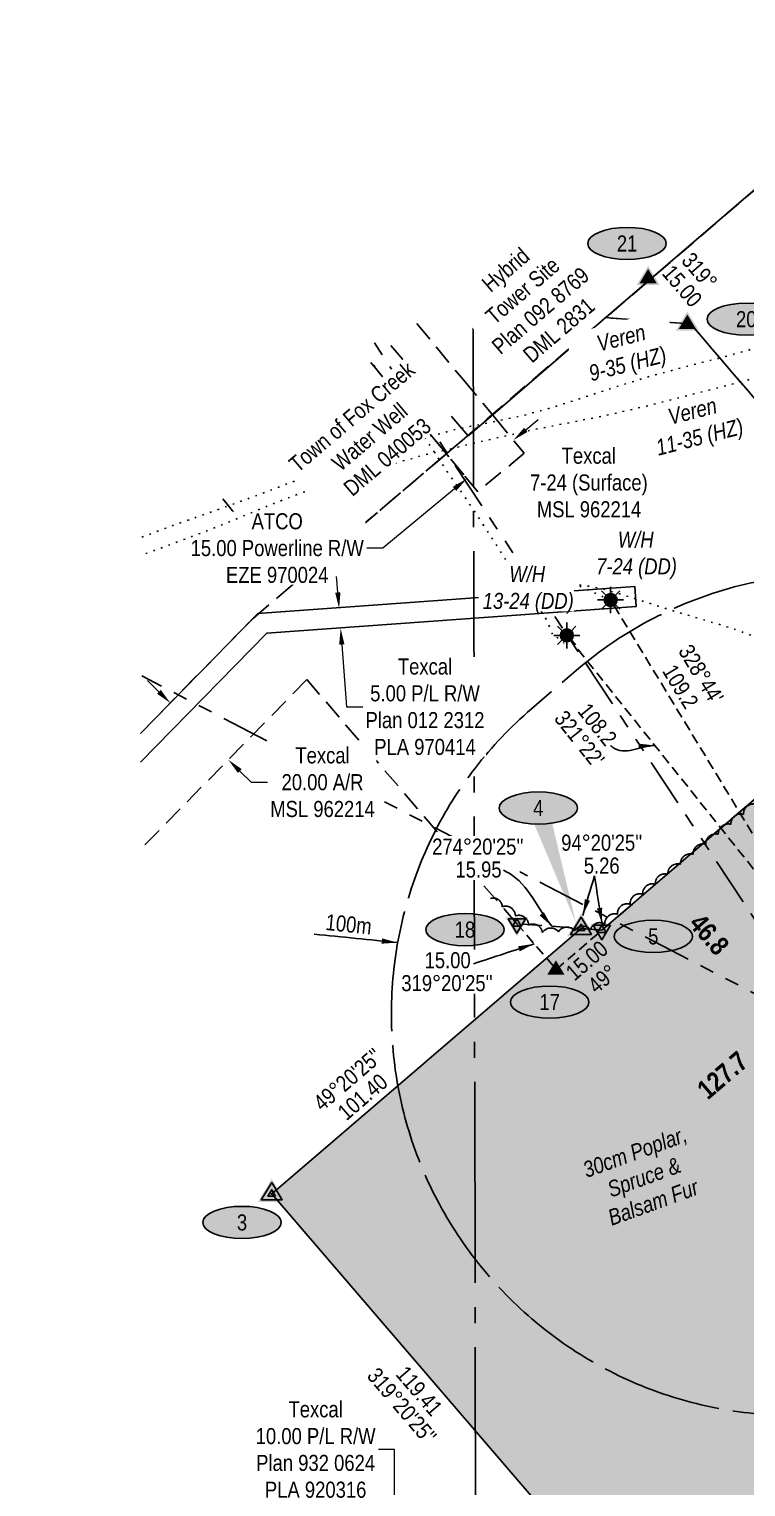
# Model space of a CAD drawing. Extents: x 9800 to 994249, y 5784337 to 6132765.
# Drawn here: x 510574 to 511019, y 6024607 to 6025514 of the extents above; entities that cross this region are included whole.
import ezdxf
from ezdxf.enums import TextEntityAlignment as Align

# ---------------------------------------------------------------- set-up
doc = ezdxf.new("R2010")
doc.units = 0
doc.header["$LTSCALE"] = 5
doc.header["$PDSIZE"] = 0.5
for name, pattern in [('0', [1, 1, 0]), ('foc-ACCESSROAD', [3.75, 2.5, -1.25]), ('foc-BUFFER', [16.75, 15, -1.75]), ('foc-DOT', [1, 0.2, -0.8]), ('foc-DRILLPATH', [14.75, 6, -1.75, 1.75, -1.75, 1.75, -1.75]), ('foc-FLOWLINE', [3.75, 2.5, -1.25]), ('foc-QUARTERLINE', [33, 25, -3, 2, -3]), ('foc-TIELINE', [1.875, 1.25, -0.625])]:
    doc.linetypes.add(name, pattern=pattern)
doc.layers.get('Defpoints').update_dxf_attribs({"color": 9})
for name, color, linetype in [('ABADATA-DRILL', 8, 'foc-DOT'), ('ABADATA-DRILL-T', 8, 'Continuous'), ('AUX-BUFFER', 7, 'foc-BUFFER'), ('C-WS', 13, 'foc-ACCESSROAD'), ('DETAIL-HZ-Existing', 8, 'foc-DOT'), ('DRILL-T', 8, 'Continuous'), ('F-EZE', 190, 'foc-FLOWLINE'), ('F-RW', 190, 'Continuous'), ('F-WS', 190, 'foc-ACCESSROAD'), ('L-BD', 7, 'Continuous'), ('L-MON', 1, 'Continuous'), ('L-SECQ', 8, 'foc-QUARTERLINE'), ('L-TIE', 7, 'foc-TIELINE'), ('P-ELEVATION', 7, 'Continuous'), ('P-PDRILLPATH', 12, 'foc-DRILLPATH'), ('P-PROPOSED', 10, 'Continuous'), ('P-PROPOSED-H', 21, 'Continuous'), ('P-STATION', 7, 'Continuous'), ('T-BUSH', 110, '0'), ('T-BUSH-T', 110, 'Continuous'), ('T-TIE', 201, 'foc-TIELINE')]:
    doc.layers.add(name, color=color, linetype=linetype)
for name, color, linetype, lineweight in [('F-AR-T', 190, 'Continuous', 9), ('F-EZE-T', 190, 'Continuous', 9), ('F-RW-T', 190, 'Continuous', 9), ('T-TIE-T', 201, 'Continuous', 18)]:
    doc.layers.add(name, color=color, linetype=linetype, lineweight=lineweight)
doc.styles.add('80', font='ARIALN.TTF', dxfattribs={"height": 10})
doc.styles.add('80CG', font='ARIALN.TTF', dxfattribs={"height": 10})
doc.styles.add('80L', font='ARIALN.TTF', dxfattribs={"height": 10})
doc.styles.add('80LS', font='ARIALNI.TTF', dxfattribs={"height": 10})
doc.styles.add('BOLD', font='ARIALNB.TTF')
doc.dimstyles.new('CG2011', dxfattribs={"dimscale": 5, "dimtxt": 9, "dimasz": 2, "dimexe": 0.2, "dimexo": 0.0625, "dimgap": 0.5, "dimtad": 0, "dimtih": 1, "dimtoh": 1, "dimzin": 0, "dimdsep": 46, "dimtxsty": '80CG', "dimcen": 0.1, "dimse1": 1, "dimse2": 1, "dimclrd": 256, "dimclrt": 256, "dimaunit": 1, "dimadec": 4, "dimazin": 0, "dimtfac": 0.06, "dimtofl": 0, "dimtmove": 0, "dimatfit": 1, "dimfxl": 0.2, "dimtolj": 1, "dimtzin": 0, "dimlwd": -1, "dimarcsym": 0})
doc.dimstyles.new('Compass 5 000', dxfattribs={"dimscale": 5, "dimtxt": 9, "dimasz": 2, "dimexe": 0.2, "dimexo": 0.0625, "dimgap": 0.5, "dimtad": 0, "dimtih": 1, "dimtoh": 1, "dimzin": 0, "dimdsep": 46, "dimtxsty": '80CG', "dimcen": 0.1, "dimse1": 1, "dimse2": 1, "dimclrd": 256, "dimclrt": 256, "dimaunit": 1, "dimadec": 4, "dimazin": 0, "dimtfac": 0.06, "dimtofl": 0, "dimtmove": 0, "dimatfit": 1, "dimfxl": 0.2, "dimtolj": 1, "dimtzin": 0, "dimlwd": -1, "dimarcsym": 0})

# ---------------------------------------------------------------- blocks, each defined once
blk = doc.blocks.new('GAS')
h = blk.add_hatch(color=255)
h.dxf.hatch_style = 1
edge = h.paths.add_edge_path()
edge.add_arc((0, 0), 0.9, 0, 360)
for p, q in [((-0.81, 0), (-1.62, 0)), ((-0.57, 0.57), (-1.14, 1.14)), ((0, 0.81), (0, 1.62)), ((0.57, 0.57), (1.14, 1.14)), ((1.62, 0), (0.81, 0)), ((-0.57, -0.57), (-1.14, -1.14)), ((0, -0.81), (0, -1.62)), ((1.14, -1.14), (0.57, -0.57))]:
    blk.add_line(p, q)
blk.add_circle((0, 0), 0.8)
blk = doc.blocks.new('*D562')
at = {"layer": 'Defpoints', "color": 0, "transparency": 16777216}
for p in [(510697.86, 6025059.18), (510574.11, 6025004.88), (510610.1, 6024969.61)]:
    blk.add_point(p, dxfattribs=at)
at = {"layer": 'F-AR-T', "transparency": 16777216}
for p, q in [((510654.73, 6025101.45), (510647.59, 6025108.44)), ((510705.01, 6025052.18), (510712.15, 6025045.18)), ((510712.15, 6025045.18), (510722.15, 6025045.18))]:
    blk.add_line(p, q, dxfattribs=at)
for points in [[(510655.9, 6025102.64), (510653.56, 6025100.26), (510661.87, 6025094.45)], [(510706.17, 6025053.37), (510703.84, 6025050.99), (510697.86, 6025059.18)]]:
    blk.add_solid(points, dxfattribs=at)
at = {"layer": 'F-AR-T', "transparency": 16777216, "insert": (510756.42, 6025045.18), "char_height": 10, "attachment_point": 5, "style": '80CG', "bg_fill": 3, "box_fill_scale": 1.1, "bg_fill_color": 256, "bg_fill_true_color": 13158600, "bg_fill_transparency": 0}
blk.add_mtext('\\A1;Texcal\\P20.00 A/R\\PMSL 962214', dxfattribs=at)
blk = doc.blocks.new('*D563')
at = {"layer": 'Defpoints', "color": 0, "transparency": 16777216}
for p in [(510756.85, 6025400.65), (510727.97, 6025376.72), (510846.14, 6025234.02)]:
    blk.add_point(p, dxfattribs=at)
at = {"layer": 'F-EZE-T', "transparency": 16777216}
for p, q in [((510882.73, 6025264.32), (510890.43, 6025270.7)), ((510838.44, 6025227.64), (510793.89, 6025190.75)), ((510793.89, 6025190.75), (510783.89, 6025190.75))]:
    blk.add_line(p, q, dxfattribs=at)
for points in [[(510881.67, 6025265.6), (510883.79, 6025263.04), (510875.03, 6025257.94)], [(510837.38, 6025228.92), (510839.5, 6025226.36), (510846.14, 6025234.02)]]:
    blk.add_solid(points, dxfattribs=at)
at = {"layer": 'F-EZE-T', "transparency": 16777216, "insert": (510728.25, 6025190.75), "char_height": 10, "attachment_point": 5, "style": '80CG', "bg_fill": 3, "box_fill_scale": 1.1, "bg_fill_color": 256, "bg_fill_true_color": 13158600, "bg_fill_transparency": 0}
blk.add_mtext('\\A1;\\A1;ATCO\\P15.00 Powerline R/W\\PEZE 970024', dxfattribs=at)
blk = doc.blocks.new('*D570')
at = {"layer": 'Defpoints', "color": 0, "transparency": 16777216}
for p in [(510749.04, 6024550.55), (510801.26, 6024550.57), (510749.05, 6024525.57)]:
    blk.add_point(p, dxfattribs=at)
at = {"layer": 'F-RW-T', "transparency": 16777216}
for p, q in [((510801.23, 6024630.2), (510791.23, 6024630.2)), ((510801.25, 6024560.57), (510801.23, 6024630.2)), ((510801.27, 6024515.59), (510801.27, 6024505.59))]:
    blk.add_line(p, q, dxfattribs=at)
for points in [[(510802.92, 6024560.57), (510799.59, 6024560.57), (510801.26, 6024550.57)], [(510802.94, 6024515.59), (510799.6, 6024515.59), (510801.27, 6024525.59)]]:
    blk.add_solid(points, dxfattribs=at)
at = {"layer": 'F-RW-T', "transparency": 16777216, "insert": (510752.14, 6024630.2), "char_height": 10, "attachment_point": 5, "style": '80CG', "bg_fill": 3, "box_fill_scale": 1.1, "bg_fill_color": 256, "bg_fill_true_color": 13158600, "bg_fill_transparency": 0}
blk.add_mtext('\\A1;Texcal\\P10.00 P/L R/W\\PPlan 932 0624\\PPLA 920316', dxfattribs=at)
blk = doc.blocks.new('*D571')
at = {"layer": 'Defpoints', "color": 0, "transparency": 16777216}
for p in [(510862.7, 6025160.65), (510863.66, 6025148.2), (510767.65, 6025140.82)]:
    blk.add_point(p, dxfattribs=at)
at = {"layer": 'F-RW-T', "transparency": 16777216}
for p, q in [((510765.93, 6025163.24), (510765.16, 6025173.21)), ((510768.42, 6025130.85), (510771.4, 6025092.11)), ((510771.4, 6025092.11), (510781.4, 6025092.11))]:
    blk.add_line(p, q, dxfattribs=at)
for points in [[(510767.59, 6025163.36), (510764.27, 6025163.11), (510766.7, 6025153.27)], [(510770.08, 6025130.97), (510766.76, 6025130.72), (510767.65, 6025140.82)]]:
    blk.add_solid(points, dxfattribs=at)
at = {"layer": 'F-RW-T', "transparency": 16777216, "insert": (510820.1, 6025092.11), "char_height": 10, "attachment_point": 5, "style": '80CG', "bg_fill": 3, "box_fill_scale": 1.1, "bg_fill_color": 256, "bg_fill_true_color": 13158600, "bg_fill_transparency": 0}
blk.add_mtext('\\A1;Texcal\\P5.00 P/L R/W\\PPlan 012 2312\\PPLA 970414', dxfattribs=at)
blk = doc.blocks.new('we')
at = {"layer": 'P-ELEVATION'}
h = blk.add_hatch(color=111, dxfattribs=at)
h.dxf.hatch_style = 1
edge = h.paths.add_edge_path()
edge.add_ellipse((0, 0), major_axis=(-24.38, 0), ratio=0.410256, start_angle=0, end_angle=360)
at = {"layer": 'P-ELEVATION', "color": 7, "flags": 128}
blk.add_lwpolyline([(0, 0, 12.5, 0, 0), (-12.42, -6.43, 0, 0, 0)], format="xyseb", dxfattribs=at)
at = {"layer": 'P-ELEVATION', "color": 7}
blk.add_ellipse((0, 0), major_axis=(-24.38, 0), ratio=0.410256, dxfattribs=at)
at = {"layer": 'P-ELEVATION', "style": '80'}
blk.add_attdef('ELEVATION', text='', height=10, dxfattribs=at).set_placement((0, 0), align=Align.MIDDLE_CENTER)
blk = doc.blocks.new('*U661')
at = {"layer": 'P-ELEVATION'}
h = blk.add_hatch(color=111, dxfattribs=at)
h.dxf.hatch_style = 1
edge = h.paths.add_edge_path()
edge.add_ellipse((0, 0), major_axis=(-24.38, 0), ratio=0.410256, start_angle=0, end_angle=360)
at = {"layer": 'P-ELEVATION', "color": 7, "flags": 128}
blk.add_lwpolyline([(0, 0, 12.5, 0, 0), (23.33, -71.2, 0, 0, 0)], format="xyseb", dxfattribs=at)
at = {"layer": 'P-ELEVATION', "color": 7}
blk.add_ellipse((0, 0), major_axis=(-24.38, 0), ratio=0.410256, dxfattribs=at)
at = {"layer": 'P-ELEVATION', "style": '80'}
blk.add_attdef('ELEVATION', text='', height=10, dxfattribs=at).set_placement((0, 0), align=Align.MIDDLE_CENTER)
blk = doc.blocks.new('TRIA')
blk.add_hatch(color=255).paths.add_polyline_path([(-0.04, 1.52), (-1.47, -0.87), (1.39, -0.87)])
blk = doc.blocks.new('Hybrid_EC')
at = {"color": 251}
for points in [[(-1.3, -0.74), (0, 1.42), (1.3, -0.74)], [(0.47, -0.26), (0, 0.53), (-0.47, -0.26)]]:
    blk.add_lwpolyline(points, close=True, dxfattribs=at)
at = {"layer": 'Defpoints'}
blk.add_circle((0, 0), 0.05, dxfattribs=at)
at = {"xscale": 1.2, "yscale": 1.2, "zscale": 1.2}
blk.add_blockref('TRIA', (0.05, 0.06), dxfattribs=at)
blk = doc.blocks.new('STRIA')
blk.add_hatch(color=255).paths.add_polyline_path([(-0.04, 1.52), (-1.47, -0.87), (1.39, -0.87)])
blk = doc.blocks.new('STRIAA')
blk.add_blockref('STRIA', (0, 0))
blk = doc.blocks.new('STRIB')
at = {"color": 1}
blk.add_solid([(-1.12, -0.67), (-0.04, 1.13), (1.04, -0.67)], dxfattribs=at)
blk = doc.blocks.new('STRIBB')
blk.add_blockref('STRIB', (0, 0))
blk = doc.blocks.new('STRICC')
for name in ['STRIAA', 'STRIBB']:
    blk.add_blockref(name, (0, 0))
blk = doc.blocks.new('fdspike')
blk.add_blockref('STRICC', (0, 0))
blk = doc.blocks.new('Hybrid_RC')
at = {"color": 4}
for points in [[(1.08, 0.6), (0, -1.2), (-1.08, 0.6)], [(0, 0.6), (0.54, -0.3), (-0.54, -0.3)]]:
    blk.add_lwpolyline(points, close=True, dxfattribs=at)
at = {"rotation": 180}
blk.add_blockref('TRIA', (-0.04, -0.07), dxfattribs=at)

msp = doc.modelspace()

# ---------------------------------------------------------------- hatches: boundary and pattern name
at = {"layer": 'P-PROPOSED-H'}
h = msp.add_hatch(color=256, dxfattribs=at)
h.dxf.hatch_style = 1
h.paths.add_polyline_path([(511347.582, 6024797.192), (511263.29, 6024730.292), (511224.786, 6024746.812), (511083.471, 6024620.771), (511121.743, 6024612.105), (511088.151, 6024602.298), (511088.178, 6024563.43), (510918.764, 6024563.314), (510724.823, 6024789.167), (510917.065, 6024954.223), (510930.085, 6024953.234), (511119.679, 6025116.011), (511123.7, 6025168.86), (511078.161, 6025221.892), (511390.598, 6025173.672)])

# ---------------------------------------------------------------- linework, layer by layer
at = {"layer": 'C-WS', "flags": 128}
msp.add_lwpolyline([(511465.306, 6025387.551), (511439.994, 6025166.015), (511078.177, 6025221.906), (510985.151, 6025330.211), (510932.441, 6025334.091), (511078.174, 6025459.331), (511032.556, 6025513.516)], dxfattribs=at)
at = {"layer": 'DETAIL-HZ-Existing', "flags": 128}
for points in [[(510908.232, 6025136.525), (510908.232, 6025136.525), (510908.207, 6025136.325), (510908.182, 6025136.251), (510908.182, 6025136.101), (510908.208, 6025135.926), (510908.233, 6025135.751), (510908.208, 6025135.626), (510908.059, 6025135.4), (510907.685, 6025134.875), (510907.311, 6025134.3), (510907.063, 6025133.65), (510906.889, 6025132.85), (510906.666, 6025132.05), (510906.392, 6025131.7), (510906.192, 6025131.799), (510905.891, 6025132.248), (510905.44, 6025132.772), (510904.94, 6025133.096), (510904.515, 6025133.445), (510904.014, 6025133.894), (510903.513, 6025134.342), (510903.038, 6025134.741), (510902.488, 6025134.99), (510902.162, 6025135.089), (510902.138, 6025135.139), (510902.063, 6025135.089), (510901.913, 6025135.014), (510901.788, 6025134.964), (510901.538, 6025134.913), (510901.263, 6025134.938), (510900.788, 6025135.062), (510900.513, 6025135.211), (510900.363, 6025135.336), (510900.188, 6025135.585), (510899.711, 6025136.484), (510899.159, 6025137.682), (510898.556, 6025139.155), (510897.803, 6025141.128), (510896.874, 6025143.5), (510895.645, 6025146.171), (510894.04, 6025149.091), (510891.935, 6025152.285), (510889.404, 6025155.854), (510886.548, 6025159.846), (510883.441, 6025164.212), (510880.059, 6025168.978), (510876.651, 6025173.944), (510873.118, 6025179.185), (510869.283, 6025185.074), (510865.098, 6025191.613), (510860.611, 6025198.675), (510855.724, 6025206.236), (510850.512, 6025214.172), (510844.874, 6025222.507), (510838.785, 6025231.315), (510832.495, 6025240.623), (510825.88, 6025250.48), (510818.913, 6025260.861), (510811.721, 6025271.491), (510804.154, 6025282.471), (510797.264, 6025292.127), (510796.087, 6025293.699), (510787.844, 6025305.052), (510786.741, 6025306.563)], [(510935.457, 6025158.542), (510914.35, 6025167.896), (510914.4, 6025167.996), (510914.575, 6025168.046), (510914.899, 6025167.972), (510915.25, 6025167.898), (510915.574, 6025167.848), (510916.699, 6025167.7), (510918.249, 6025167.529), (510919.423, 6025167.381), (510921.623, 6025167.11), (510924.197, 6025166.715), (510927.172, 6025166.147), (510930.596, 6025165.404), (510934.371, 6025164.337), (510938.496, 6025163.095), (510942.897, 6025161.755), (510947.622, 6025160.29), (510952.672, 6025158.7), (510957.998, 6025156.986), (510963.623, 6025155.198), (510969.599, 6025153.311), (510975.874, 6025151.349), (510982.524, 6025149.363), (510989.525, 6025147.303), (510996.8, 6025145.143), (511004.375, 6025142.934), (511012.226, 6025140.426), (511020.427, 6025137.493), (511029.104, 6025134.286), (511038.33, 6025130.906), (511048.007, 6025127.377), (511058.009, 6025123.823), (511068.21, 6025120.245), (511078.612, 6025116.717), (511089.237, 6025113.414), (511100.112, 6025110.412), (511111.312, 6025107.685), (511122.811, 6025105.159), (511134.484, 6025102.658), (511146.283, 6025100.157), (511158.206, 6025097.707), (511170.18, 6025095.081), (511182.229, 6025092.306), (511194.328, 6025089.431), (511211.277, 6025085.216), (511230.428, 6025079.531), (511251.656, 6025072.101), (511275.185, 6025063.727), (511298.838, 6025055.727), (511320.265, 6025048.847), (511341.666, 6025042.017), (511365.543, 6025034.667), (511387.193, 6025028.588), (511413.643, 6025021.318), (511416.043, 6025020.648), (511437.47, 6025014.018), (511458.847, 6025007.113), (511482.723, 6024999.763), (511504.274, 6024993.383), (511525.8, 6024987.154), (511549.675, 6024980.154), (511571.226, 6024974.024), (511595.276, 6024967.299), (511616.827, 6024960.919), (511633.602, 6024956.004), (511653.242, 6024950.539)]]:
    msp.add_lwpolyline(points, dxfattribs=at)
at = {"layer": 'F-EZE'}
msp.add_lwpolyline([(510815.036, 6025330.385), (510844.042, 6025295.358), (510863.421, 6025271.958), (510881.767, 6025249.804), (510852.877, 6025225.881), (510844.156, 6025236.408), (510834.913, 6025247.574), (510786.343, 6025306.228)], dxfattribs=at)
at = {"layer": 'F-RW', "flags": 128}
msp.add_lwpolyline([(511032.556, 6025513.516), (511078.174, 6025459.331), (510935.82, 6025337.062), (510862.379, 6025273.983), (510846.902, 6025260.689), (510843.061, 6025265.157), (510798.781, 6025316.7)], dxfattribs=at)
at = {"layer": 'F-RW'}
msp.add_lwpolyline([(510643.242, 6025075.565), (510716.156, 6025150.119), (510842.338, 6025159.17), (510950.462, 6025166.962), (510951.352, 6025154.491), (510842.362, 6025146.646), (510721.791, 6025137.997), (510643.242, 6025057.669)], dxfattribs=at)
at = {"layer": 'F-WS'}
for points in [[(510643.242, 6025075.565), (510713.435, 6025147.336), (510734.995, 6025165.685), (510830.221, 6025246.719), (510839.426, 6025254.552), (510843.251, 6025257.808), (510858.729, 6025271.102), (510932.17, 6025334.18), (510985.151, 6025330.211), (511123.7, 6025168.86), (511119.679, 6025116.011), (510930.085, 6024953.234), (510877.233, 6024957.252), (510839.919, 6025000.181), (510746.693, 6025109.013), (510643.242, 6025003.433)], [(510786.402, 6025306.277), (510833.448, 6025249.465), (510738.222, 6025168.431), (510690.755, 6025225.752)]]:
    msp.add_lwpolyline(points, dxfattribs=at)
at = {"layer": 'L-SECQ'}
msp.add_line((510850.044, 6025353.807), (510852.242, 6024213.331), dxfattribs=at)
at = {"layer": 'L-TIE', "flags": 128}
msp.add_lwpolyline([(510877.233, 6024957.252), (510901.65, 6024928.816), (510930.085, 6024953.234)], dxfattribs=at)
at = {"layer": 'P-PDRILLPATH', "flags": 128}
for points in [[(511058.406, 6024909.293), (510788.348, 6025318.829)], [(511049.1, 6024901.3), (510644.149, 6025111.297)]]:
    msp.add_lwpolyline(points, dxfattribs=at)
at = {"layer": 'T-BUSH', "flags": 128}
msp.add_lwpolyline([(511085.164, 6024565.599, 0.5205671), (511088.925, 6024572.473, 0.5205671), (511089.286, 6024582.462, 0.5205671), (511089.646, 6024592.45, 0.5205671), (511090.678, 6024602.256, 0.5205671), (511100.029, 6024605.574, 0.5205671), (511109.589, 6024608.489, 0.5205671), (511119.149, 6024611.405, 0.5205671), (511128.709, 6024614.32, 0.5205671), (511138.269, 6024617.236, 0.5205671), (511147.829, 6024620.151, 0.5205671), (511157.389, 6024623.066, 0.5205671), (511166.949, 6024625.982, 0.5205671), (511176.509, 6024628.897, 0.5205671), (511186.069, 6024631.812, 0.5205671), (511195.629, 6024634.728, 0.5205671), (511205.189, 6024637.643, 0.5205671), (511214.013, 6024642.222, 0.5205671), (511222.603, 6024647.331, 0.5205671), (511231.193, 6024652.44, 0.5205671), (511239.783, 6024657.55, 0.5205671), (511248.373, 6024662.659, 0.5205671), (511254.139, 6024669.613, 0.5205671), (511255.364, 6024679.532, 0.5205671), (511256.588, 6024689.451, 0.5205671), (511257.812, 6024699.371, 0.5205671), (511259.037, 6024709.29, 0.5205671), (511260.261, 6024719.209, 0.5205671), (511261.486, 6024729.129, 0.5205671), (511268.188, 6024736.221, 0.5205671), (511275.779, 6024742.722, 0.5205671), (511283.37, 6024749.223, 0.5205671), (511290.961, 6024755.725, 0.5205671), (511298.553, 6024762.226, 0.5205671), (511306.144, 6024768.728, 0.5205671), (511313.735, 6024775.229, 0.5205671), (511321.326, 6024781.73, 0.5205671), (511328.917, 6024788.232, 0.5205671), (511336.508, 6024794.733, 0.5205671), (511344.099, 6024801.234, 0.5205671), (511347.335, 6024810.035, 0.5205671), (511348.421, 6024819.971, 0.5205671), (511349.507, 6024829.906, 0.5205671), (511350.593, 6024839.842, 0.5205671), (511351.679, 6024849.777, 0.5205671), (511352.765, 6024859.713, 0.5205671), (511353.851, 6024869.648, 0.5205671), (511354.937, 6024879.583, 0.5205671), (511356.023, 6024889.519, 0.5205671), (511357.109, 6024899.454, 0.5205671), (511358.195, 6024909.39, 0.5205671), (511359.282, 6024919.325, 0.5205671), (511360.368, 6024929.261, 0.5205671), (511361.454, 6024939.196, 0.5205671), (511362.54, 6024949.132, 0.5205671), (511363.626, 6024959.067, 0.5205671), (511364.712, 6024969.003, 0.5205671), (511365.798, 6024978.938, 0.5205671), (511366.884, 6024988.874, 0.5205671), (511367.97, 6024998.809, 0.5205671), (511369.056, 6025008.745, 0.5205671), (511367.478, 6025016.786, 0.5205671), (511357.737, 6025019.021, 0.5205671), (511347.995, 6025021.256, 0.5205671), (511338.254, 6025023.491, 0.5205671), (511328.512, 6025025.727, 0.5205671), (511318.771, 6025027.962, 0.5205671), (511309.029, 6025030.197, 0.5205671), (511300.025, 6025033.631, 0.5205671), (511300.495, 6025043.577, 0.5205671), (511301.25, 6025053.543, 0.5205671), (511302.006, 6025063.509, 0.5205671), (511302.762, 6025073.475, 0.5205671), (511303.518, 6025083.441, 0.5205671), (511304.274, 6025093.407, 0.5205671), (511305.03, 6025103.373, 0.5205671), (511305.786, 6025113.339, 0.5205671), (511306.541, 6025123.305, 0.5205671), (511307.297, 6025133.271, 0.5205671), (511308.053, 6025143.237, 0.5205671), (511308.809, 6025153.203, 0.5205671), (511309.565, 6025163.169, 0.5205671), (511310.321, 6025173.135, 0.5205671), (511311.076, 6025183.101, 0.5205671), (511301.411, 6025184.812, 0.5205671), (511291.537, 6025186.358, 0.5205671), (511281.662, 6025187.903, 0.5205671), (511271.788, 6025189.448, 0.5205671), (511261.914, 6025190.994, 0.5205671), (511252.039, 6025192.539, 0.5205671), (511242.165, 6025194.084, 0.5205671), (511232.29, 6025195.63, 0.5205671), (511222.416, 6025197.175, 0.5205671), (511212.541, 6025198.721, 0.5205671), (511202.664, 6025200.25, 0.5205671), (511192.779, 6025201.723, 0.5205671), (511182.893, 6025203.197, 0.5205671), (511173.008, 6025204.67, 0.5205671), (511163.123, 6025206.143, 0.5205671), (511153.237, 6025207.616, 0.5205671), (511143.352, 6025209.09, 0.5205671), (511133.466, 6025210.563, 0.5205671), (511123.581, 6025212.036, 0.5205671), (511113.695, 6025213.509, 0.5205671), (511103.81, 6025214.983, 0.5205671), (511093.924, 6025216.456, 0.5205671), (511084.039, 6025217.929, 0.5205671), (511083.238, 6025215.016, 0.5205671), (511090.54, 6025208.19, 0.5205671), (511097.841, 6025201.365, 0.5205671), (511105.142, 6025194.54, 0.5205671), (511112.443, 6025187.715, 0.5205671), (511118.778, 6025180.312, 0.5205671), (511119.58, 6025170.35, 0.5205671), (511120.383, 6025160.387, 0.5205671), (511121.185, 6025150.425, 0.5205671), (511121.987, 6025140.463, 0.5205671), (511122.79, 6025130.5, 0.5205671), (511118.798, 6025122.128, 0.5205671), (511111.745, 6025115.046, 0.5205671), (511104.692, 6025107.965, 0.5205671), (511097.639, 6025100.883, 0.5205671), (511090.586, 6025093.802, 0.5205671), (511083.533, 6025086.721, 0.5205671), (511076.48, 6025079.639, 0.5205671), (511069.427, 6025072.558, 0.5205671), (511062.374, 6025065.476, 0.5205671), (511055.32, 6025058.395, 0.5205671), (511048.267, 6025051.313, 0.5205671), (511041.214, 6025044.232, 0.5205671), (511033.726, 6025037.638, 0.5205671), (511025.891, 6025031.432, 0.5205671), (511018.057, 6025025.226, 0.5205671), (511010.222, 6025019.02, 0.5205671), (511002.388, 6025012.814, 0.5205671), (510994.553, 6025006.608, 0.5205671), (510986.718, 6025000.402, 0.5205671), (510978.884, 6024994.197, 0.5205671), (510971.049, 6024987.991, 0.5205671), (510963.215, 6024981.785, 0.5205671), (510955.38, 6024975.579, 0.5205671), (510947.546, 6024969.373, 0.5205671), (510939.711, 6024963.167, 0.5205671), (510931.876, 6024956.961, 0.5205671), (510922.991, 6024953.362, 0.5205671), (510913.012, 6024952.803, 0.5205671), (510903.033, 6024952.244, 0.5205671), (510893.054, 6024951.686, 0.5205671), (510884.489, 6024956.407, 0.5205671), (510876.272, 6024962.096, 0.5205671), (510868.054, 6024967.785, 0.5205671), (510860.696, 6024972.879, 0.5205671)], format="xyb", dxfattribs=at)
at = {"layer": 'T-TIE', "flags": 128}
for points in [[(511077.02, 6024925.281), (510935.457, 6025158.542)], [(511077.02, 6024925.281), (510908.232, 6025136.525)]]:
    msp.add_lwpolyline(points, dxfattribs=at)

# ---------------------------------------------------------------- block references
at = {"layer": 'ABADATA-DRILL-T', "xscale": 5.000000000000059, "yscale": 5.000000000000059, "zscale": 5.000000000000059}
for p in [(510935.457, 6025158.542), (510908.232, 6025136.525)]:
    msp.add_blockref('GAS', p, dxfattribs=at)
at = {"layer": 'L-MON', "color": 5, "xscale": 4.997325200000024, "yscale": 4.997325200000024}
for name, p, zscale in [('fdspike', (510958.969, 6025358.774), 12.49331300000009), ('fdspike', (510983.34, 6025330.395), 12.49331300000009), ('Hybrid_RC', (510877.233, 6024957.252), 4.997325200000024), ('Hybrid_EC', (510917.065, 6024954.223), 4.997325200000024), ('Hybrid_RC', (510930.085, 6024953.234), 4.997325200000024), ('fdspike', (510901.65, 6024928.816), 4.997325200000024), ('Hybrid_EC', (510724.823, 6024789.167), 4.997325200000024)]:
    msp.add_blockref(name, p, dxfattribs=dict(at, zscale=zscale))
at = {"layer": 'P-STATION', "color": 3}
for p, values in [((511019.752, 6025333.174), {'ELEVATION': '20'}), ((510961.971, 6024949.378), {'ELEVATION': '5'}), ((510897.583, 6024908.484), {'ELEVATION': '17'}), ((510706.386, 6024771.479), {'ELEVATION': '3'})]:
    msp.add_blockref('we', p, dxfattribs=at).add_auto_attribs(values)

# ---------------------------------------------------------------- texts
at = {"layer": 'AUX-BUFFER', "insert": (510758.965, 6024963.303), "char_height": 9.9947, "attachment_point": 1, "rotation": 354.176938, "style": '80L'}
msp.add_mtext_dynamic_manual_height_columns('100m', width=34.23455, gutter_width=225, heights=[0], dxfattribs=at)
at = {"layer": 'L-BD', "style": '80L'}
for s, height, rotation, p in [('319°', 9.9947, 310.8139, (510990.751, 6025363.101)), ('15.00', 9.9947, 310.8139, (510979.972, 6025353.792)), ('15.00', 9.9947, 40.6601, (510920.659, 6024934.335)), ('49°', 9.9947, 40.6601, (510930.427, 6024922.962)), ("49°20'25''", 9.9947, 40.6601, (510772.051, 6024860.365)), ('101.40', 9.9947, 40.6601, (510781.331, 6024849.561)), ("319°20'25''", 9.99465, 310.6601, (510805.761, 6024657.429)), ('119.41', 9.9947, 310.6601, (510816.565, 6024666.709))]:
    msp.add_text(s, height=height, rotation=rotation, dxfattribs=at).set_placement(p, align=Align.MIDDLE)
at = {"layer": 'L-BD', "color": 3, "style": 'BOLD'}
for s, rotation, p in [('46.8', 310.660129, (510996.781, 6024950.617)), ('127.7', 40.660129, (511004.928, 6024863.105))]:
    msp.add_text(s, height=11.9872, rotation=rotation, dxfattribs=at).set_placement(p, align=Align.MIDDLE)
at = {"layer": 'L-BD', "insert": (510904.475, 6025012.614), "char_height": 9.99465, "width": 49.90958, "attachment_point": 1, "line_spacing_factor": 0.855, "style": '80L'}
msp.add_mtext("\\pi0.27836;94°20'25'' \\P\\pi14.312;5.26", dxfattribs=at)
at = {"layer": 'T-BUSH-T', "insert": (510948.811, 6024819.97), "char_height": 9.98396, "width": 66.33041, "attachment_point": 2, "rotation": 20, "style": '80LS'}
msp.add_mtext('30cm Poplar,\\PSpruce & \\PBalsam Fur', dxfattribs=at)
at = {"layer": 'T-TIE-T', "linetype": 'Continuous', "style": '80L'}
for s, rotation, p in [("328°44'", 301.2547, (510991.723, 6025112.495)), ('109.2', 301.2547, (510978.907, 6025104.716)), ('108.2', 308.6258, (510927.282, 6025081.149)), ("321°22'", 308.6258, (510916.156, 6025072.258))]:
    msp.add_text(s, height=9.9947, rotation=rotation, dxfattribs=at).set_placement(p, align=Align.MIDDLE)

# ---------------------------------------------------------------- leaders
at = {"layer": 'AUX-BUFFER', "path_type": 1}
msp.add_leader([(510803.166, 6024945.455), (510751.287, 6024950.746)], dimstyle='CG2011', override={"dimasz": 2, "dimgap": 0.5, "dimtad": 0}, dxfattribs=at)
at = {"layer": 'L-BD', "path_type": 1}
for points in [[(510918.195, 6024962.437), (510925.418, 6024986.996)], [(510930.147, 6024957.052), (510925.418, 6024986.996)]]:
    msp.add_leader(points, dimstyle='Compass 5 000', override={"dimgap": 0.5, "dimtad": 0}, dxfattribs=at)
at = {"layer": 'T-TIE-T', "linetype": 'Continuous', "path_type": 1}
msp.add_leader([(510962.903, 6025068.102), (510936.934, 6025066.72), (510935.426, 6025067.976)], dimstyle='Compass 5 000', override={"dimgap": 0.5, "dimtad": 0}, dxfattribs=at)

# ---------------------------------------------------------------- next in the draw order: texts
at = {"layer": 'DRILL-T', "insert": (510925.695, 6025201.089), "char_height": 9.9893, "attachment_point": 1, "style": '80L', "bg_fill": 3, "box_fill_scale": 1.2, "bg_fill_color": 256, "bg_fill_transparency": 0}
msp.add_mtext_dynamic_manual_height_columns('\\pi14.263;{\\fArial Narrow|b0|i1|c0|p34;W/H\\P\\pi0.7678;7-24 (DD)}', width=49.70367, gutter_width=50.027, heights=[0], dxfattribs=at)
at = {"layer": 'DRILL-T', "insert": (510855.022, 6025179.633), "char_height": 9.9893, "attachment_point": 1, "style": '80L', "bg_fill": 3, "box_fill_scale": 1.15, "bg_fill_color": 256, "bg_fill_true_color": 256, "bg_fill_transparency": 0}
msp.add_mtext_dynamic_manual_height_columns('\\pi17.467;{\\fArial Narrow|b0|i1|c0|p34;W/H\\P\\pi0.94329;13-24 (DD)}', width=56.11228, gutter_width=50.027, heights=[0], dxfattribs=at)

# ---------------------------------------------------------------- next in the draw order: linework, layer by layer
at = {"layer": 'AUX-BUFFER', "color": 251, "linetype": 'foc-BUFFER', "flags": 128}
msp.add_lwpolyline([(511130.186, 6025169.425, 0.2352175), (510914.214, 6025114.826), (510886.294, 6025090.845, 1), (511211.905, 6024711.754), (511239.825, 6024735.735, 0.5797578), (511158.065, 6025161.638, 0.5797578)], format="xyb", dxfattribs=at)
at = {"layer": 'P-PROPOSED', "flags": 128}
msp.add_lwpolyline([(511347.582, 6024797.192), (511263.29, 6024730.292), (511224.786, 6024746.812), (511083.471, 6024620.771), (511121.743, 6024612.105), (511088.151, 6024602.298), (511088.178, 6024563.43), (510918.764, 6024563.314), (510724.823, 6024789.167), (510917.065, 6024954.223), (510930.085, 6024953.234), (511119.679, 6025116.011), (511123.7, 6025168.86), (511078.161, 6025221.892), (511390.598, 6025173.672), (511347.582, 6024797.192)], close=True, dxfattribs=at)

# ---------------------------------------------------------------- next in the draw order: texts
at = {"layer": 'L-BD', "char_height": 9.99465, "attachment_point": 1, "line_spacing_factor": 0.855, "style": '80L', "bg_fill": 3, "box_fill_scale": 1.15, "bg_fill_color": 256, "bg_fill_true_color": 256, "bg_fill_transparency": 0}
for s, insert, width in [("\\pi-2.9736;274°20'25'' \\P\\pi11.48;15.95", (510827.556, 6025010.194), 49.90958), ("\\pi14.708;15.00\\P\\pi0.27836;319°20'25'' ", (510805.134, 6024939.53), 56.27724)]:
    msp.add_mtext(s, dxfattribs=dict(at, insert=insert, width=width))

# ---------------------------------------------------------------- next in the draw order: dimensions: what is measured, and where the dimension line sits
at = {"layer": 'F-AR-T', "color": 3}
dim = msp.add_linear_dim(base=(510697.865, 6025059.18), p1=(510574.111, 6025004.88), p2=(510610.104, 6024969.613), angle=315.58358, text='Texcal\\P20.00 A/R\\PMSL 962214', dimstyle='Compass 5 000', override={"dimtfill": 1}, dxfattribs=at)
dim.commit()
dim.dimension.update_dxf_attribs({"geometry": '*D562', "text_midpoint": (510756.424, 6025045.183), "dimtype": 161})
at = {"layer": 'F-EZE-T', "color": 3}
dim = msp.add_linear_dim(base=(510846.14, 6025234.019), p1=(510756.854, 6025400.647), p2=(510727.965, 6025376.724), angle=219.628439, text='\\A1;ATCO\\P15.00 Powerline R/W\\PEZE 970024', dimstyle='Compass 5 000', override={"dimtfill": 1}, dxfattribs=at)
dim.commit()
dim.dimension.update_dxf_attribs({"geometry": '*D563', "text_midpoint": (510728.251, 6025190.747), "dimtype": 161})
at = {"layer": 'F-RW-T', "color": 3}
dim = msp.add_linear_dim(base=(510801.257, 6024550.572), p1=(510749.047, 6024525.568), p2=(510749.038, 6024550.553), angle=90.020714, text='Texcal\\P10.00 P/L R/W\\PPlan 932 0624\\PPLA 920316', dimstyle='Compass 5 000', override={"dimtfill": 1}, dxfattribs=at)
dim.commit()
dim.dimension.update_dxf_attribs({"geometry": '*D570', "text_midpoint": (510752.143, 6024630.197), "dimtype": 161})

# ---------------------------------------------------------------- next in the draw order: block references
at = {"layer": 'P-STATION', "color": 3}
msp.add_blockref('we', (510844.923, 6024953.567), dxfattribs=at).add_auto_attribs({'ELEVATION': '18'})

# ---------------------------------------------------------------- next in the draw order: texts
at = {"layer": 'F-RW-T', "insert": (510838.471, 6025343.141), "char_height": 9.9893, "attachment_point": 1, "rotation": 40.675052, "style": '80L', "bg_fill": 3, "box_fill_scale": 1.15, "bg_fill_color": 256, "bg_fill_true_color": 256, "bg_fill_transparency": 0}
msp.add_mtext_dynamic_manual_height_columns('\\pi21.066;Hybrid\\P\\pi9.7855;Tower Site\\P\\pi0.52875;Plan 092 8769\\P\\pi11.83;DML 2831', width=73.47653, gutter_width=50.027, heights=[0], dxfattribs=at)
at = {"layer": 'F-RW-T', "insert": (510885.012, 6025253.247), "char_height": 9.9893, "attachment_point": 1, "style": '80L'}
msp.add_mtext_dynamic_manual_height_columns('\\pi20.036;Texcal \\P\\pi0.37056;7-24 (Surface)\\P\\pi4.5918;MSL 962214', width=72.66275, gutter_width=50.027, heights=[0], dxfattribs=at)

# ---------------------------------------------------------------- next in the draw order: dimensions: what is measured, and where the dimension line sits
at = {"layer": 'F-RW-T'}
dim = msp.add_linear_dim(base=(510767.654, 6025140.816), p1=(510862.702, 6025160.647), p2=(510863.659, 6025148.197), angle=274.396673, text='Texcal\\P5.00 P/L R/W\\PPlan 012 2312\\PPLA 970414', dimstyle='Compass 5 000', override={"dimtfill": 1}, dxfattribs=at)
dim.commit()
dim.dimension.update_dxf_attribs({"geometry": '*D571', "text_midpoint": (510820.103, 6025092.109), "dimtype": 161})

# ---------------------------------------------------------------- next in the draw order: leaders
at = {"layer": 'L-BD', "color": 5, "linetype": 'Continuous', "path_type": 1}
msp.add_leader([(510898.918, 6024955.603), (510872.357, 6024988.609), (510868.85, 6024990.497)], dimstyle='Compass 5 000', override={"dimgap": 0.5, "dimtad": 0}, dxfattribs=at)
at = {"layer": 'L-BD', "color": 5, "path_type": 1}
msp.add_leader([(510887.97, 6024944.748), (510850.221, 6024932.33)], dimstyle='Compass 5 000', override={"dimgap": 0.5, "dimtad": 0}, dxfattribs=at)

# ---------------------------------------------------------------- next in the draw order: linework, layer by layer
at = {"layer": 'ABADATA-DRILL', "flags": 128}
for points in [[(511326.224, 6025405.782), (511326.649, 6025405.658), (511326.925, 6025405.434), (511326.501, 6025404.833), (511324.629, 6025403.429), (511321.233, 6025401.098), (511316.463, 6025398.638), (511311.242, 6025396.653), (511306.245, 6025394.918), (511301.249, 6025393.133), (511296.278, 6025391.123), (511291.157, 6025388.913), (511285.686, 6025386.852), (511279.94, 6025384.766), (511273.994, 6025382.704), (511268.048, 6025380.818), (511262.327, 6025379.031), (511256.83, 6025377.321), (511251.558, 6025375.735), (511246.287, 6025374.075), (511242.039, 6025372.766), (511238.341, 6025371.684), (511234.593, 6025370.627), (511234.044, 6025370.451), (511229.596, 6025369.167), (511227.148, 6025368.437), (511216.878, 6025365.791), (511203.083, 6025362.989), (511186.614, 6025360.007), (511168.046, 6025356.695), (511147.605, 6025352.005), (511126.317, 6025345.813), (511104.93, 6025339.171), (511083.519, 6025332.079), (511062.432, 6025325.487), (511041.868, 6025319.771), (511021.754, 6025314.107), (511002.215, 6025308.718), (510981.95, 6025303.553), (510960.462, 6025297.786), (510939.249, 6025291.269), (510919.112, 6025284.629), (510899.7, 6025278.416), (510880.335, 6025273.028), (510860.518, 6025268.913), (510840.076, 6025264.823), (510818.687, 6025259.156), (510797.126, 6025252.513), (510776.863, 6025245.923), (510757.552, 6025239.26), (510737.741, 6025231.971), (510717.656, 6025224.331), (510697.92, 6025217.092), (510678.234, 6025210.103), (510658.198, 6025202.964), (510643.242, 6025197.185)], [(511324.787, 6025393.54), (511325.136, 6025393.716), (511324.936, 6025393.591), (511323.663, 6025393.113), (511321.114, 6025392.283), (511317.117, 6025391.05), (511311.37, 6025389.539), (511304.124, 6025387.499), (511295.979, 6025384.958), (511287.234, 6025382.266), (511278.314, 6025379.498), (511269.17, 6025376.505), (511259.827, 6025373.112), (511250.184, 6025369.493), (511240.566, 6025365.849), (511231.123, 6025362.155), (511221.805, 6025358.587), (511212.788, 6025354.869), (511203.446, 6025350.926), (511193.578, 6025347.106), (511184.21, 6025343.488), (511178.64, 6025341.252), (511171.77, 6025338.338), (511164.776, 6025335.499), (511161.229, 6025334.142), (511147.788, 6025329.391), (511131.548, 6025324.059), (511111.609, 6025318.594), (511089.295, 6025313.276), (511067.18, 6025307.807), (511045.767, 6025302.115), (511025.153, 6025296.524), (511003.489, 6025290.831), (510980.275, 6025284.86), (510957.487, 6025279.115), (510934.772, 6025273.796), (510911.282, 6025269.049), (510887.216, 6025264.351), (510863.576, 6025259.055), (510840.487, 6025253.609), (510818.047, 6025248.24), (510796.384, 6025242.297), (510774.522, 6025235.729), (510752.586, 6025228.561), (510730.453, 6025220.267), (510708.57, 6025211.324), (510687.237, 6025202.607), (510665.004, 6025194.163), (510643.242, 6025186.162)]]:
    msp.add_lwpolyline(points, dxfattribs=at)

# ---------------------------------------------------------------- next in the draw order: block references
at = {"layer": 'P-STATION', "color": 3}
for name, p, values in [('we', (510945.695, 6025380.235), {'ELEVATION': '21'}), ('*U661', (510890.506, 6025029.144), {'ELEVATION': '4'})]:
    msp.add_blockref(name, p, dxfattribs=at).add_auto_attribs(values)

# ---------------------------------------------------------------- next in the draw order: texts
at = {"layer": 'DRILL-T', "insert": (510957.661, 6025273.849), "char_height": 10, "attachment_point": 1, "rotation": 14.424416, "style": '80L', "bg_fill": 3, "box_fill_scale": 1.15, "bg_fill_color": 256, "bg_fill_true_color": 256, "bg_fill_transparency": 0}
msp.add_mtext_dynamic_manual_height_columns('\\pi12.956;{\\fArial Narrow|b0|i1|c0|p34;Veren\\P\\pi0.8822;11-35 (HZ)}', width=54.7794, gutter_width=150.08, heights=[0], dxfattribs=at)
at = {"layer": 'F-RW-T', "insert": (510734.442, 6025244.828), "char_height": 9.9893, "attachment_point": 1, "rotation": 40.396694, "style": '80L', "bg_fill": 3, "box_fill_scale": 1.15, "bg_fill_color": 256, "bg_fill_true_color": 256, "bg_fill_transparency": 0}
msp.add_mtext_dynamic_manual_height_columns('\\pi0.21893;Town of Fox Creek\\P\\pi20.91;Water Well\\P\\pi16.331;DML 040053', width=96.7808, gutter_width=50.027, heights=[0], dxfattribs=at)

# ---------------------------------------------------------------- next in the draw order: texts
at = {"layer": 'DRILL-T', "insert": (510913.363, 6025319.414), "char_height": 10, "attachment_point": 1, "rotation": 14.424416, "style": '80L', "bg_fill": 2}
msp.add_mtext_dynamic_manual_height_columns('\\pi12.956;{\\fArial Narrow|b0|i1|c0|p34;Veren\\P\\pi3.6039;9-35 (HZ)}', width=54.7794, gutter_width=150.08, heights=[0], dxfattribs=at)

doc.saveas('drawing.dxf')
